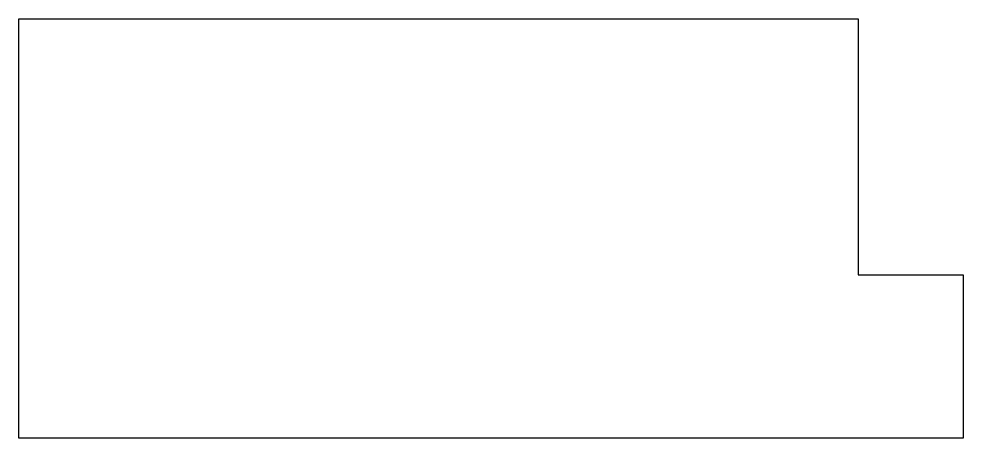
# Model space of a CAD drawing. Header units: millimetres. Extents: x -135 to 135, y -125 to -5.
import ezdxf

# ---------------------------------------------------------------- set-up
doc = ezdxf.new("R2010")
doc.units = ezdxf.units.MM
doc.layers.get('0').update_dxf_attribs({"linetype": 'CONTINUOUS'})

msp = doc.modelspace()

# ---------------------------------------------------------------- linework, layer by layer
msp.add_lwpolyline([(105, -78.26), (135, -78.26), (135, -125), (-135, -125), (-135, -5), (105, -5)], close=True)

doc.saveas('drawing.dxf')
